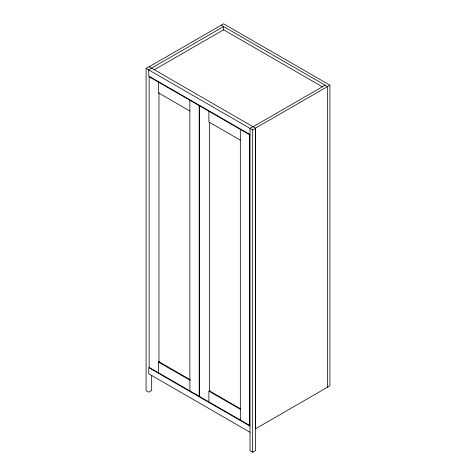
<?xml version="1.0" encoding="UTF-8"?>
<svg xmlns="http://www.w3.org/2000/svg" width="476" height="476" viewBox="0 0 476 476"><rect width="100%" height="100%" fill="white"/><g stroke="black" fill="none" stroke-linecap="round" stroke-linejoin="round"><path stroke-width="0.71" d="M151.677 375.653L151.677 390.504L148.756 392.194L146.096 390.659L146.096 68.383L149.018 66.694L255.612 128.234L255.612 450.51L252.685 452.2L250.025 450.665L250.025 128.383L252.952 126.699M149.155 66.771L223.577 23.8L329.904 85.186L329.904 385.828L255.475 428.799L255.475 128.157L329.904 85.186M151.546 68.151L223.577 26.561L223.577 30.274M151.677 68.229L148.756 69.918L148.756 76.053L250.025 134.524M154.117 69.889L223.577 29.786L322.55 86.924M253.083 126.777L325.12 85.186M146.096 68.383L252.685 129.918L255.612 128.234M158.454 372.779L158.454 362.04L159.627 361.361M208.893 401.905L208.893 391.159L210.065 390.487M221.185 25.18L327.512 86.567L327.512 387.208M189.888 111.009L158.454 92.862L158.454 82.116M240.326 140.128L208.893 121.981L208.893 111.235M190.418 379.878L158.99 361.73L158.99 92.552M240.856 408.997L209.428 390.85L209.428 122.415M158.454 362.04L189.888 380.187M208.893 391.159L240.326 409.306M250.025 426.109L148.756 367.639L148.756 373.779L250.025 432.25M252.685 129.918L252.685 452.2M240.326 129.383L240.326 420.046M189.888 100.263L189.888 390.927M199.194 105.636L149.155 76.743L149.155 367.412L199.194 396.3L199.194 105.636M249.626 134.756L199.593 105.862L199.593 396.532L249.626 425.419L249.626 134.756"/></g></svg>
